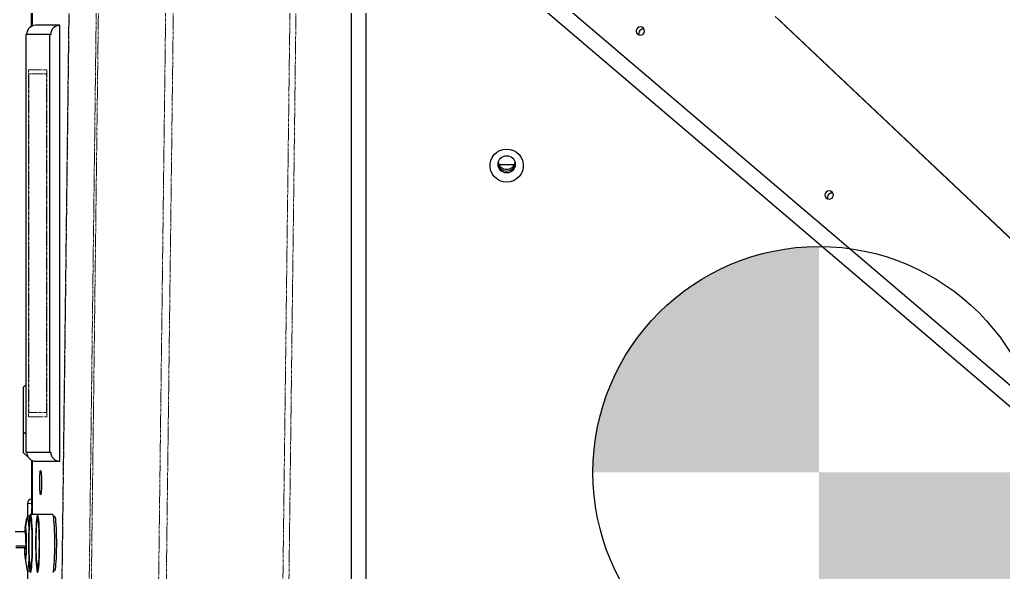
# Model space of a CAD drawing. Header units: millimetres. Extents: x -18594 to 273470, y -238787 to 48452.
# Drawn here: x 137772.8 to 138258, y -75061.1 to -74788.5 of the extents above; entities that cross this region are included whole.
import ezdxf

# ---------------------------------------------------------------- set-up
doc = ezdxf.new("R2010")
doc.units = ezdxf.units.MM
doc.linetypes.add('Xref AGV layout$0$PHANTOM', pattern=[2.5, 1.25, -0.25, 0.25, -0.25, 0.25, -0.25])
doc.layers.add('AM_BOR', color=4, linetype='Continuous', lineweight=25)
doc.layers.add('Xref AGV layout$0$ANNOTATION', color=5, linetype='Continuous')

# ---------------------------------------------------------------- blocks, each defined once
blk = doc.blocks.new('Xref AGV layout$0$SW_DOWELSYMBOL_0')
at = {"linetype": 'Continuous', "lineweight": 18}
h = blk.add_hatch(color=0, dxfattribs=at)
edge = h.paths.add_edge_path(flags=0)
edge.add_arc((0, 0), 111.46, 0, 90)
edge.add_line((0, 111.46), (0, 0))
edge.add_line((0, 0), (111.46, 0))
h = blk.add_hatch(color=0, dxfattribs=at)
edge = h.paths.add_edge_path(flags=0)
edge.add_arc((0, 0), 111.46, 180, 270)
edge.add_line((0, -111.46), (0, 0))
edge.add_line((0, 0), (-111.46, 0))
at = {"layer": 'Xref AGV layout$0$ANNOTATION', "color": 0}
blk.add_circle((0, 0), 111.46, dxfattribs=at)
blk = doc.blocks.new('Xref AGV layout$0$A$C343F789C')
at = {"color": 7, "linetype": 'Continuous', "lineweight": 25}
for p, q in [((3483.67, 1039.46), (3098.64, 587.68)), ((3489.76, 1034.27), (3104.73, 582.49)), ((3271.33, 870.27), (3118.9, 709.06)), ((3271.26, 870.33), (3119.97, 710.32)), ((3119.97, 710.32), (3117.33, 707.38)), ((3190.24, 571.03), (3190.24, 578.74)), ((3104.17, 505.38), (3451.83, 505.38)), ((3449.47, 498.38), (3104.14, 498.38)), ((3336.67, 354.52), (3121.67, 354.52)), ((3121.67, 354.52), (3121.67, 342.66)), ((3336.67, 342.66), (3336.67, 354.52)), ((3126.17, 349.53), (3126.17, 350.03)), ((3332.17, 349.53), (3126.17, 349.53)), ((3126.17, 349.53), (3126.17, 337.67)), ((3332.17, 349.53), (3332.17, 350.03)), ((3332.17, 337.67), (3332.17, 349.53)), ((3362.92, 351.05), (3362.92, 343.56)), ((3363.82, 352.04), (3363.82, 351.39)), ((3390.52, 351.39), (3390.52, 352.04)), ((3122.18, 340.58), (3102.17, 340.58)), ((3104.17, 340.88), (3122.04, 340.88)), ((3336.27, 340.58), (3336.16, 340.58)), ((3336.27, 340.82), (3336.27, 340.58)), ((3336.27, 340.58), (3357.3, 340.58)), ((3336.3, 340.88), (3362.92, 340.88)), ((3355.17, 340.58), (3355.18, 340.54)), ((3357.3, 340.88), (3357.3, 340.58)), ((3362.92, 343.56), (3362.92, 340.08)), ((3363.67, 339.76), (3363.67, 338.58)), ((3364.82, 343.79), (3364.82, 343.56)), ((3364.82, 340.3), (3364.82, 340.08)), ((3389.52, 343.56), (3389.52, 343.79)), ((3389.52, 340.08), (3389.52, 340.3)), ((3390.67, 338.58), (3390.67, 339.76)), ((3126.17, 337.67), (3332.17, 337.67)), ((3299.12, 337.67), (3300.11, 336.58)), ((3322.11, 336.58), (3300.11, 336.58)), ((3322.11, 336.58), (3323.1, 337.67)), ((3332.55, 336.58), (3322.11, 336.58)), ((3332.55, 336.58), (3334.69, 338.95)), ((3357.45, 338.58), (3363.67, 338.58)), ((3369.55, 337.42), (3364.64, 338.23)), ((3369.55, 337.42), (3364.64, 338.23)), ((3364.64, 338.23), (3364.71, 338.22)), ((3364.71, 338.22), (3369.78, 337.37)), ((3370.66, 337.27), (3370.83, 337.25)), ((3370.83, 337.45), (3378.8, 337.74)), ((3371.39, 337.38), (3370.83, 337.45)), ((3370.83, 337.25), (3371.39, 337.2)), ((3371.39, 337.47), (3371.39, 332.53)), ((3378.47, 337.73), (3378.47, 332.79)), ((3378.8, 337.74), (3379.96, 337.59)), ((3379.4, 337.66), (3379.4, 332.82)), ((3379.96, 337.59), (3379.4, 337.57)), ((3384.55, 337.37), (3389.63, 338.22)), ((3390.67, 338.58), (3475.85, 338.58))]:
    blk.add_line(p, q, dxfattribs=at)
at = {"color": 8, "linetype": 'Xref AGV layout$0$PHANTOM', "lineweight": 18}
for p, q in [((3119.97, 710.32), (3118.9, 709.06)), ((3102.17, 471.13), (3451.44, 466.82)), ((3451.46, 463.84), (3102.17, 468.15)), ((3102.17, 410.66), (3452.07, 406.34)), ((3452.15, 402.55), (3102.17, 406.86)), ((3102.17, 373.69), (3453.56, 369.36)), ((3453.63, 368.29), (3102.17, 372.63)), ((3102.17, 359.28), (3455.3, 354.92)), ((3455.33, 354.77), (3102.17, 359.12)), ((3143.67, 348.14), (3314.67, 348.14)), ((3143.67, 339.07), (3143.67, 348.14)), ((3145.67, 348), (3312.67, 348)), ((3145.67, 339.21), (3145.67, 348)), ((3312.67, 348), (3312.67, 339.21)), ((3314.67, 348.14), (3314.67, 339.07)), ((3357.45, 340.88), (3357.45, 340.54)), ((3357.45, 340.54), (3362.92, 340.54)), ((3357.45, 340.54), (3357.45, 338.58)), ((3314.67, 339.07), (3143.67, 339.07)), ((3312.67, 339.21), (3145.67, 339.21))]:
    blk.add_line(p, q, dxfattribs=at)
at = {"color": 7, "linetype": 'Continuous', "lineweight": 25, "flags": 128}
for points in [[(3205.37, 735.99), (3204.58, 735.85), (3203.9, 735.41), (3203.45, 734.75), (3203.29, 733.96), (3203.45, 733.16), (3203.9, 732.48), (3204.58, 732.02), (3205.37, 731.84), (3206.17, 731.98), (3206.85, 732.42), (3207.3, 733.08), (3207.45, 733.87), (3207.3, 734.67), (3206.85, 735.35), (3206.17, 735.82), (3205.37, 735.99)], [(3124.53, 642.9), (3123.73, 642.76), (3123.06, 642.32), (3122.6, 641.66), (3122.45, 640.87), (3122.6, 640.07), (3123.06, 639.39), (3123.73, 638.93), (3124.53, 638.75), (3125.32, 638.89), (3126, 639.33), (3126.45, 639.99), (3126.61, 640.78), (3126.45, 641.58), (3126, 642.26), (3125.32, 642.73), (3124.53, 642.9)], [(3182.74, 574.88), (3182.92, 576.6), (3183.45, 578.24), (3184.3, 579.73), (3185.43, 581.01), (3186.81, 582.03), (3188.36, 582.73), (3190.02, 583.09), (3191.72, 583.09), (3193.38, 582.73), (3194.94, 582.03), (3196.31, 581.01), (3197.45, 579.73), (3198.3, 578.24), (3198.82, 576.6), (3199, 574.88), (3198.82, 573.17), (3198.3, 571.53), (3197.45, 570.03), (3196.31, 568.75), (3194.94, 567.74), (3193.38, 567.04), (3191.72, 566.68), (3190.02, 566.68), (3188.36, 567.04), (3186.81, 567.74), (3185.43, 568.75), (3184.3, 570.03), (3183.45, 571.53), (3182.92, 573.17), (3182.74, 574.88)], [(3364.57, 351.51), (3363.69, 351.37), (3363.13, 351.22), (3362.92, 351.06), (3362.92, 351.05)], [(3391.42, 351.05), (3391.28, 351.19), (3390.79, 351.34), (3389.97, 351.48), (3388.83, 351.62), (3387.4, 351.74), (3385.72, 351.84), (3383.84, 351.92), (3381.78, 351.99), (3379.62, 352.03), (3377.39, 352.04), (3375.16, 352.03), (3372.98, 352), (3370.9, 351.94), (3368.97, 351.86), (3367.25, 351.76), (3365.77, 351.64), (3364.57, 351.51)], [(3390.52, 352.04), (3390.52, 352.05), (3390.32, 352.21), (3389.75, 352.35), (3388.85, 352.49), (3387.63, 352.62), (3386.12, 352.73), (3384.37, 352.83), (3382.42, 352.9), (3380.33, 352.95), (3378.15, 352.97), (3375.94, 352.97), (3373.77, 352.94), (3371.69, 352.89), (3369.77, 352.82), (3368.04, 352.72), (3366.56, 352.61), (3365.37, 352.48)], [(3347.17, 345.49), (3348.66, 345.47), (3350.06, 345.43), (3351.28, 345.37), (3352.23, 345.29), (3352.87, 345.2), (3353.16, 345.09), (3353.06, 344.99), (3352.6, 344.89), (3351.79, 344.8), (3350.69, 344.73), (3349.38, 344.68), (3347.92, 344.65), (3346.42, 344.65), (3344.96, 344.68), (3343.64, 344.73), (3342.55, 344.8), (3341.74, 344.89), (3341.27, 344.99), (3341.18, 345.09), (3341.46, 345.2), (3342.1, 345.29), (3343.06, 345.37), (3344.28, 345.43), (3345.68, 345.47), (3347.17, 345.49)], [(3364.57, 344.03), (3363.69, 343.89), (3363.13, 343.74), (3362.92, 343.58), (3363.06, 343.42), (3363.55, 343.27), (3364.37, 343.13), (3365.51, 342.99), (3366.93, 342.87), (3368.61, 342.77), (3370.5, 342.69), (3372.55, 342.62), (3374.72, 342.59), (3376.94, 342.57), (3379.18, 342.58), (3381.36, 342.61), (3383.44, 342.67), (3385.36, 342.75), (3387.08, 342.85), (3388.56, 342.97), (3389.76, 343.1), (3390.65, 343.24), (3391.21, 343.39), (3391.42, 343.55), (3391.28, 343.7), (3390.79, 343.86), (3389.97, 344), (3388.83, 344.14), (3387.4, 344.26), (3385.72, 344.36), (3383.84, 344.44), (3381.78, 344.5), (3379.62, 344.54), (3377.39, 344.56), (3375.16, 344.55), (3372.98, 344.51), (3370.9, 344.46), (3368.97, 344.38), (3367.25, 344.28), (3365.77, 344.16), (3364.57, 344.03)], [(3365.9, 343.98), (3365.05, 343.84), (3364.56, 343.69), (3364.42, 343.54), (3364.65, 343.39), (3365.25, 343.25), (3366.18, 343.11), (3367.43, 342.99), (3368.96, 342.88), (3370.73, 342.8), (3372.68, 342.73), (3374.76, 342.69), (3376.91, 342.68), (3379.07, 342.68), (3381.17, 342.72), (3383.16, 342.78), (3384.98, 342.86), (3386.57, 342.96), (3387.89, 343.08), (3388.9, 343.22), (3389.58, 343.36), (3389.89, 343.51), (3389.84, 343.66), (3389.43, 343.81), (3388.67, 343.95), (3387.57, 344.08), (3386.17, 344.19), (3384.52, 344.29), (3382.65, 344.37), (3380.63, 344.42), (3378.5, 344.45), (3376.34, 344.45), (3374.2, 344.43), (3372.15, 344.38), (3370.24, 344.31), (3368.53, 344.22), (3367.07, 344.11), (3365.9, 343.98)], [(3370.65, 340.96), (3368.75, 340.88), (3367.05, 340.78), (3365.61, 340.66), (3364.45, 340.52), (3363.6, 340.38), (3363.09, 340.23), (3362.92, 340.07), (3363.1, 339.92), (3363.63, 339.77), (3364.5, 339.62), (3365.67, 339.49), (3367.13, 339.37), (3368.83, 339.27), (3370.75, 339.19), (3372.81, 339.13), (3374.99, 339.09), (3377.22, 339.08), (3379.45, 339.1), (3381.62, 339.13), (3383.68, 339.19), (3385.59, 339.27), (3387.28, 339.38), (3388.73, 339.5), (3389.89, 339.63), (3390.74, 339.77), (3391.25, 339.92), (3391.42, 340.08), (3391.23, 340.24), (3390.7, 340.39), (3389.84, 340.53), (3388.67, 340.66), (3387.21, 340.78), (3385.5, 340.88), (3383.59, 340.96), (3381.52, 341.02), (3379.35, 341.06), (3377.12, 341.07), (3374.89, 341.06), (3372.71, 341.02), (3370.65, 340.96)], [(3371.34, 340.87), (3369.51, 340.79), (3367.89, 340.69), (3366.55, 340.57), (3365.51, 340.44), (3364.8, 340.29), (3364.46, 340.14), (3364.47, 339.99), (3364.86, 339.85), (3365.59, 339.7), (3366.66, 339.57), (3368.03, 339.46), (3369.67, 339.36), (3371.52, 339.28), (3373.53, 339.22), (3375.65, 339.19), (3377.81, 339.19), (3379.95, 339.21), (3382.02, 339.25), (3383.94, 339.32), (3385.67, 339.41), (3387.15, 339.52), (3388.35, 339.65), (3389.22, 339.79), (3389.75, 339.93), (3389.92, 340.08), (3389.72, 340.23), (3389.16, 340.38), (3388.25, 340.52), (3387.02, 340.64), (3385.52, 340.75), (3383.77, 340.84), (3381.83, 340.9), (3379.76, 340.95), (3377.61, 340.97), (3375.45, 340.96), (3373.34, 340.92), (3371.34, 340.87)], [(3366.25, 343.97), (3365.43, 343.83), (3364.95, 343.69), (3364.82, 343.54), (3365.05, 343.4), (3365.62, 343.26), (3366.52, 343.13), (3367.74, 343.01), (3369.22, 342.9), (3370.93, 342.82), (3372.82, 342.76), (3374.84, 342.72), (3376.92, 342.7), (3379.01, 342.71), (3381.05, 342.75), (3382.97, 342.8), (3384.73, 342.88), (3386.27, 342.98), (3387.55, 343.1), (3388.53, 343.23), (3389.19, 343.37), (3389.49, 343.51), (3389.45, 343.66), (3389.05, 343.8), (3388.3, 343.94), (3387.24, 344.06), (3385.89, 344.17), (3384.29, 344.27), (3382.48, 344.34), (3380.52, 344.39), (3378.46, 344.42), (3376.37, 344.42), (3374.3, 344.4), (3372.31, 344.36), (3370.46, 344.29), (3368.8, 344.2), (3367.39, 344.09), (3366.25, 343.97)], [(3371.52, 340.84), (3369.75, 340.77), (3368.18, 340.67), (3366.88, 340.55), (3365.87, 340.43), (3365.19, 340.29), (3364.85, 340.14), (3364.87, 340), (3365.24, 339.85), (3365.96, 339.72), (3366.99, 339.59), (3368.32, 339.48), (3369.9, 339.38), (3371.7, 339.3), (3373.65, 339.25), (3375.7, 339.22), (3377.79, 339.22), (3379.87, 339.24), (3381.86, 339.28), (3383.73, 339.35), (3385.4, 339.43), (3386.84, 339.54), (3388, 339.66), (3388.85, 339.8), (3389.36, 339.94), (3389.52, 340.08), (3389.32, 340.23), (3388.78, 340.37), (3387.9, 340.5), (3386.72, 340.62), (3385.25, 340.73), (3383.56, 340.81), (3381.68, 340.88), (3379.67, 340.92), (3377.59, 340.94), (3375.5, 340.93), (3373.46, 340.9), (3371.52, 340.84)], [(3368.34, 339.3), (3367.46, 339.24), (3366.06, 339.12), (3364.95, 338.98), (3364.18, 338.84), (3363.75, 338.69), (3363.69, 338.53), (3363.99, 338.38), (3364.64, 338.23)], [(3379.4, 337.05), (3380.89, 337.09), (3382.32, 337.16), (3383.52, 337.25), (3384.42, 337.35), (3384.97, 337.46), (3385.17, 337.58), (3384.99, 337.7), (3384.44, 337.82), (3383.55, 337.92), (3382.37, 338.01), (3380.94, 338.08), (3379.34, 338.12), (3377.63, 338.14), (3375.9, 338.14), (3374.23, 338.11), (3372.7, 338.05), (3371.38, 337.97), (3370.33, 337.88), (3369.6, 337.77), (3369.22, 337.65), (3369.21, 337.53), (3369.58, 337.41), (3370.3, 337.3), (3371.34, 337.2), (3371.39, 337.2)], [(3379.4, 337.05), (3379.97, 337.06), (3381.49, 337.12), (3382.81, 337.19), (3383.88, 337.28), (3384.64, 337.39), (3385.08, 337.5), (3385.15, 337.62), (3384.87, 337.74), (3384.25, 337.85), (3383.31, 337.94), (3382.09, 338.03), (3380.65, 338.09), (3379.06, 338.13), (3377.38, 338.14), (3375.69, 338.13), (3374.07, 338.1), (3372.59, 338.04), (3371.31, 337.97), (3370.29, 337.87), (3369.59, 337.76), (3369.22, 337.65), (3369.21, 337.53), (3369.55, 337.42), (3369.55, 337.42)], [(3389.63, 338.22), (3390.23, 338.35), (3390.61, 338.5), (3390.63, 338.65), (3390.29, 338.81), (3389.59, 338.95), (3388.56, 339.09), (3387.23, 339.21), (3386, 339.3)]]:
    blk.add_lwpolyline(points, dxfattribs=at)
at = {"color": 1}
blk.add_circle((3342.17, 728.88), 111.46, dxfattribs=at)
at = {"color": 7, "linetype": 'Continuous', "lineweight": 25}
blk.add_circle((3190.23, 574.89), 4.23, dxfattribs=at)
for centre, radius, start, end in [((3206.48, 735.21), 2.11, 164.0804, 295.0413), ((3125.63, 642.12), 2.11, 164.0845, 295.0372), ((3188.42, 574.88), 4.26, 282.4107, 77.5893), ((3189.28, 574.88), 4.26, 276.4923, 83.5077), ((3126.16, 354.53), 4.49, 180.0697, 270.0697), ((3332.17, 354.53), 4.49, 269.9304, 359.9302), ((3365.22, 350.03), 2.45, 86.498, 124.8741), ((3126.16, 342.67), 4.49, 180.0704, 270.0697), ((3332.17, 342.67), 4.49, 269.9304, 359.9294), ((3357.45, 340.88), 2.3, 188.6269, 270), ((3371.7, 348.72), 11.51, 259.2247, 265.6518)]:
    blk.add_arc(centre, radius, start, end, dxfattribs=at)
at = {"color": 1}
blk.add_blockref('Xref AGV layout$0$SW_DOWELSYMBOL_0', (3342.17, 728.88), dxfattribs=at)
blk = doc.blocks.new('Xref AGV layout$0$Double AGV')
at = {"rotation": 180}
blk.add_blockref('Xref AGV layout$0$A$C343F789C', (37738.25, -233241.91), dxfattribs=at)
blk = doc.blocks.new('Xref AGV layout')
at = {"rotation": 89.99999999999999}
blk.add_blockref('Xref AGV layout$0$Double AGV', (-95803.78, -109407.9), dxfattribs=at)

msp = doc.modelspace()

# ---------------------------------------------------------------- block references
at = {"layer": 'AM_BOR'}
msp.add_blockref('Xref AGV layout', (0, 0), dxfattribs=at)

doc.saveas('drawing.dxf')
